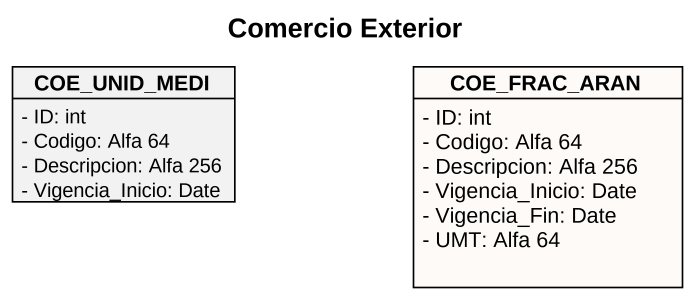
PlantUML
@startuml
title Comercio Exterior
hide circle
hide empty members
skinparam classAttributeIconSize 0
class COE_UNID_MEDI {
  - ID: int
  - Codigo: Alfa 64
  - Descripcion: Alfa 256
  - Vigencia_Inicio: Date
}
class COE_FRAC_ARAN #FDFAF7 {
  - ID: int
  - Codigo: Alfa 64
  - Descripcion: Alfa 256
  - Vigencia_Inicio: Date
  - Vigencia_Fin: Date
  - UMT: Alfa 64
}
@enduml
